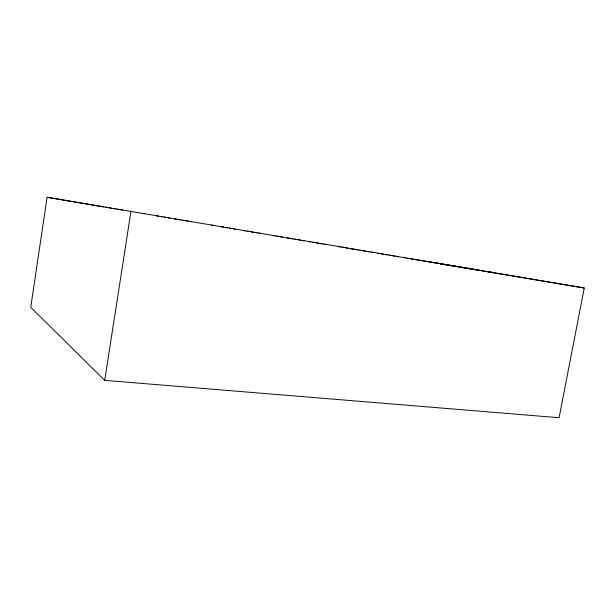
<?xml version="1.0" encoding="UTF-8"?>
<svg xmlns="http://www.w3.org/2000/svg" width="615" height="615" viewBox="0 0 615 615"><rect width="100%" height="100%" fill="white"/><g stroke="black" fill="none" stroke-linecap="round" stroke-linejoin="round"><path stroke-width="0.92" d="M47.078 197.277L30.75 307.308L104.696 380.347L559.089 417.723L584.25 287.989L47.078 197.277L103.774 206.886M104.696 380.347L131.018 211.068M490.562 272.191L493.153 272.614L487.034 271.569M456.584 266.41L429.654 261.89L431.653 262.236M465.509 267.979L480.377 270.485M381.554 253.964L383.453 254.279M385.344 254.602L387.235 254.918M389.134 255.233L391.025 255.556M392.924 255.871L394.815 256.194M396.713 256.509L398.605 256.824M403.34 257.624L405.231 257.939M407.13 258.254L409.021 258.577M410.92 258.892L430.808 262.236M432.706 262.551L434.597 262.866M436.489 263.189L438.387 263.504M440.279 263.82L442.177 264.143M444.068 264.458L456.384 266.526M458.275 266.841L584.25 287.989M436.781 263.112L442.654 264.112M443.53 264.258L449.696 265.303M450.564 265.449L473.573 269.285M457.475 266.618L464.617 267.825M105.657 207.201L107.548 207.524M109.439 207.847L111.33 208.162M113.222 208.485L115.113 208.808M116.996 209.123L118.887 209.446M120.778 209.769L122.669 210.084M142.511 213.451L144.402 213.774M156.679 215.85L158.57 216.173M160.461 216.495L162.352 216.811M164.243 217.133L166.127 217.456M168.018 217.772L169.909 218.094M174.629 218.894L176.52 219.217M178.412 219.532L180.303 219.855M182.194 220.178L184.085 220.493M185.968 220.816L187.859 221.139M189.751 221.454L191.642 221.777M211.483 225.144L213.374 225.459M221.877 226.904L223.768 227.219M225.651 227.542L227.542 227.865M229.433 228.18L231.325 228.503M233.216 228.826L235.099 229.141M243.609 230.587L245.493 230.909M247.384 231.225L249.275 231.548M251.166 231.87L253.057 232.186M254.941 232.508L256.832 232.824M258.723 233.147L260.614 233.469M272.899 235.553L274.782 235.868M276.673 236.191L278.564 236.514M280.455 236.829L282.346 237.152M287.067 237.951L288.958 238.274M290.849 238.589L292.74 238.912M294.623 239.235L296.515 239.55M298.406 239.873L300.297 240.196M302.188 240.511L304.071 240.834M308.799 241.633L310.69 241.956M312.581 242.279L314.465 242.594M316.356 242.917L318.247 243.24M320.138 243.555L322.029 243.878M323.913 244.201L325.804 244.516M338.089 246.6L339.98 246.923M341.871 247.238L343.754 247.561M345.645 247.883L347.536 248.199M349.428 248.522L354.148 249.321M356.039 249.644L357.93 249.967M359.821 250.282L361.712 250.605M363.596 250.92L365.487 251.243M367.378 251.566L369.269 251.881M371.16 252.204L373.044 252.527M377.771 253.326L379.663 253.649"/></g></svg>
